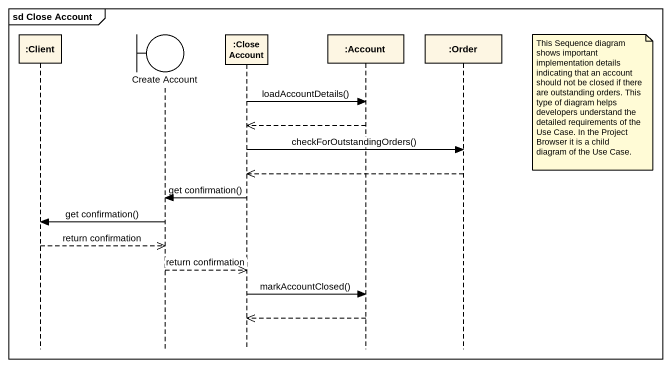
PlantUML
@startuml
mainframe sd Close Account
hide footbox
participant ":Client" as Client
boundary "Create Account" as Create_Account
participant ":Close Account" as Close_Account
participant ":Account" as Account
participant ":Order" as Order

Close_Account -> Account : loadAccountDetails()
note right of Order : This Sequence diagram shows important implementation details indicating that an account should not be closed if there are outstanding orders. This type of diagram helps developers understand the detailed requirements of the Use Case. In the Project Browser it is a child diagram of the Use Case.
Account -->> Close_Account
Close_Account -> Order : checkForOutstandingOrders()
Order -->> Close_Account
Close_Account -> Create_Account : get confirmation()
Create_Account -> Client : get confirmation()
Client -->> Create_Account : return confirmation
Create_Account -->> Close_Account : return confirmation
Close_Account -> Account : markAccountClosed()
Account -->> Close_Account
@enduml
